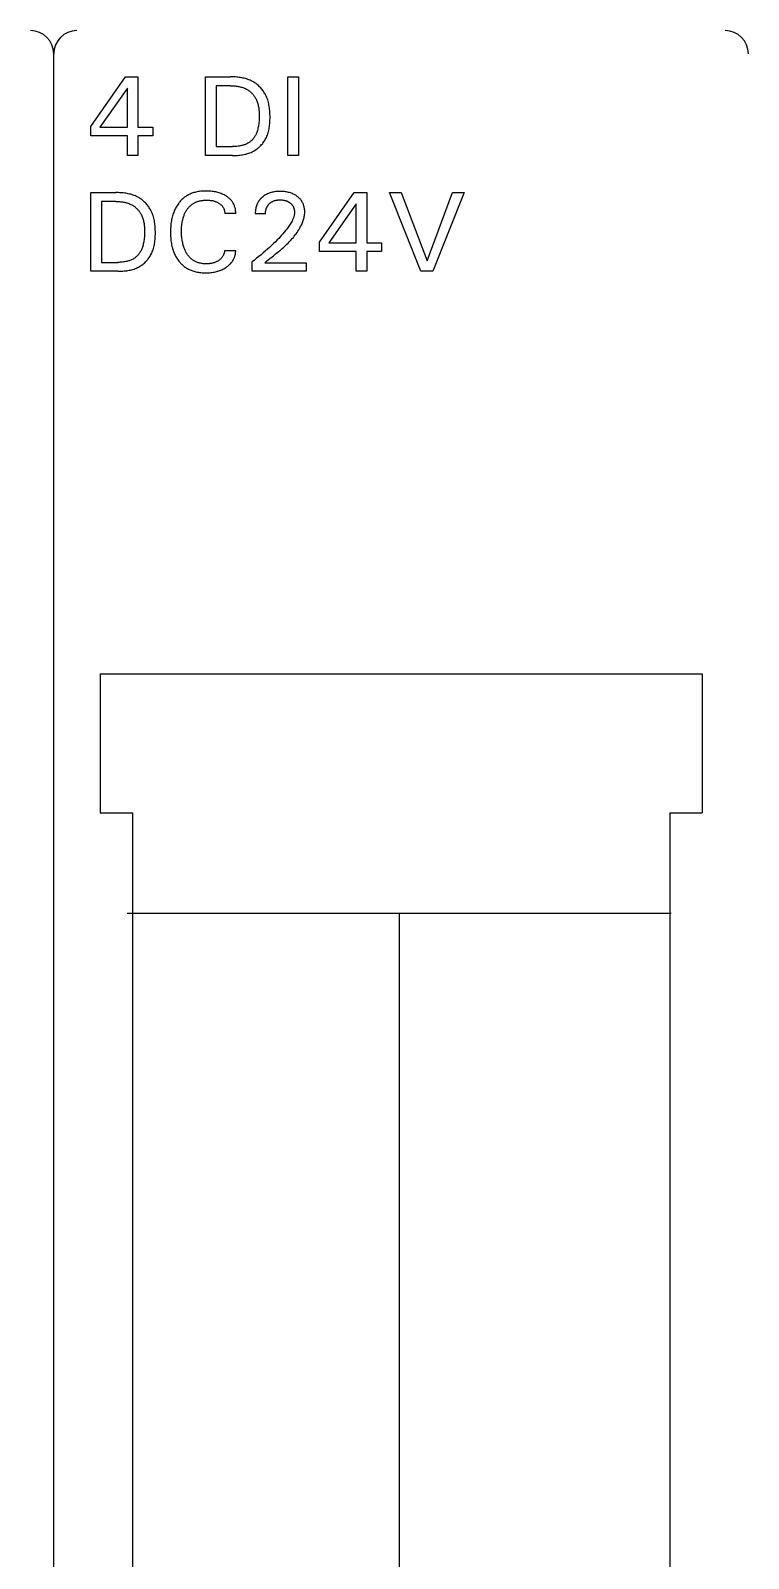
# Model space of a CAD drawing. Extents: x 10 to 952, y 6 to 232.
# Drawn here: x 746.48 to 757.81, y 182.11 to 206.23 of the extents above; entities that cross this region are included whole.
import ezdxf

# ---------------------------------------------------------------- set-up
doc = ezdxf.new("R2010")
doc.units = 0
doc.header["$LTSCALE"] = 5
doc.header["$MEASUREMENT"] = 0
doc.layers.get('0').update_dxf_attribs({"linetype": 'CONTINUOUS'})

msp = doc.modelspace()

# ---------------------------------------------------------------- linework, layer by layer
at = {"color": 7, "linetype": 'Continuous'}
for p, q in [((746.848, 110.143), (746.848, 205.864)), ((746.848, 145.874), (746.848, 205.864)), ((746.848, 110.143), (746.848, 205.864)), ((746.848, 145.874), (746.848, 205.864)), ((747.432, 204.717), (747.98, 205.498)), ((747.98, 205.498), (748.176, 205.498)), ((748.176, 205.498), (748.176, 204.703)), ((749.241, 204.256), (749.241, 205.498)), ((749.241, 205.498), (749.635, 205.498)), ((749.655, 205.498), (749.635, 205.498)), ((749.674, 205.498), (749.655, 205.498)), ((749.694, 205.497), (749.674, 205.498)), ((749.714, 205.496), (749.694, 205.497)), ((749.734, 205.494), (749.714, 205.496)), ((749.754, 205.493), (749.734, 205.494)), ((749.774, 205.49), (749.754, 205.493)), ((749.794, 205.487), (749.774, 205.49)), ((750.54, 204.256), (750.54, 205.498)), ((750.54, 205.498), (750.71, 205.498)), ((750.71, 205.498), (750.71, 204.256)), ((748.01, 205.321), (747.577, 204.703)), ((748.01, 204.703), (748.01, 205.321)), ((749.411, 205.358), (749.411, 204.397)), ((749.635, 205.358), (749.411, 205.358)), ((749.635, 205.358), (749.65, 205.357)), ((749.65, 205.357), (749.665, 205.357)), ((749.665, 205.357), (749.681, 205.356)), ((749.681, 205.356), (749.696, 205.355)), ((749.696, 205.355), (749.712, 205.354)), ((749.712, 205.354), (749.727, 205.352)), ((749.727, 205.352), (749.742, 205.35)), ((749.742, 205.35), (749.757, 205.348)), ((749.757, 205.348), (749.773, 205.345)), ((749.773, 205.345), (749.788, 205.342)), ((749.788, 205.342), (749.803, 205.338)), ((749.813, 205.484), (749.794, 205.487)), ((749.803, 205.338), (749.817, 205.334)), ((749.833, 205.48), (749.813, 205.484)), ((749.817, 205.334), (749.832, 205.329)), ((749.832, 205.329), (749.846, 205.324)), ((749.853, 205.476), (749.833, 205.48)), ((749.846, 205.324), (749.86, 205.318)), ((749.872, 205.471), (749.853, 205.476)), ((749.86, 205.318), (749.874, 205.312)), ((749.891, 205.465), (749.872, 205.471)), ((749.874, 205.312), (749.888, 205.305)), ((749.888, 205.305), (749.898, 205.299)), ((749.91, 205.459), (749.891, 205.465)), ((749.898, 205.299), (749.909, 205.292)), ((749.909, 205.292), (749.919, 205.285)), ((749.928, 205.452), (749.91, 205.459)), ((749.919, 205.285), (749.929, 205.278)), ((749.946, 205.445), (749.928, 205.452)), ((749.929, 205.278), (749.939, 205.271)), ((749.939, 205.271), (749.948, 205.263)), ((749.964, 205.436), (749.946, 205.445)), ((749.948, 205.263), (749.958, 205.254)), ((749.958, 205.254), (749.967, 205.246)), ((749.982, 205.427), (749.964, 205.436)), ((749.997, 205.419), (749.982, 205.427)), ((750.011, 205.41), (749.997, 205.419)), ((750.025, 205.401), (750.011, 205.41)), ((750.039, 205.391), (750.025, 205.401)), ((750.052, 205.381), (750.039, 205.391)), ((750.065, 205.371), (750.052, 205.381)), ((750.078, 205.36), (750.065, 205.371)), ((750.09, 205.348), (750.078, 205.36)), ((750.102, 205.336), (750.09, 205.348)), ((750.114, 205.324), (750.102, 205.336)), ((750.125, 205.311), (750.114, 205.324)), ((750.136, 205.298), (750.125, 205.311)), ((750.146, 205.285), (750.136, 205.298)), ((750.156, 205.271), (750.146, 205.285)), ((750.165, 205.257), (750.156, 205.271)), ((750.174, 205.243), (750.165, 205.257)), ((749.967, 205.246), (749.975, 205.237)), ((749.975, 205.237), (749.984, 205.228)), ((749.984, 205.228), (749.992, 205.219)), ((749.992, 205.219), (750, 205.209)), ((750, 205.209), (750.007, 205.199)), ((750.007, 205.199), (750.014, 205.189)), ((750.014, 205.189), (750.021, 205.179)), ((750.021, 205.179), (750.028, 205.168)), ((750.028, 205.168), (750.034, 205.157)), ((750.034, 205.157), (750.039, 205.147)), ((750.039, 205.147), (750.046, 205.132)), ((750.046, 205.132), (750.053, 205.118)), ((750.053, 205.118), (750.058, 205.103)), ((750.058, 205.103), (750.063, 205.088)), ((750.063, 205.088), (750.068, 205.073)), ((750.068, 205.073), (750.072, 205.058)), ((750.072, 205.058), (750.075, 205.042)), ((750.075, 205.042), (750.079, 205.026)), ((750.079, 205.026), (750.081, 205.011)), ((750.081, 205.011), (750.083, 204.995)), ((750.183, 205.229), (750.174, 205.243)), ((750.19, 205.214), (750.183, 205.229)), ((750.2, 205.195), (750.19, 205.214)), ((750.208, 205.176), (750.2, 205.195)), ((750.216, 205.156), (750.208, 205.176)), ((750.223, 205.136), (750.216, 205.156)), ((750.23, 205.116), (750.223, 205.136)), ((750.235, 205.095), (750.23, 205.116)), ((750.24, 205.074), (750.235, 205.095)), ((750.244, 205.054), (750.24, 205.074)), ((750.248, 205.032), (750.244, 205.054)), ((750.251, 205.011), (750.248, 205.032)), ((750.254, 204.99), (750.251, 205.011)), ((750.083, 204.995), (750.085, 204.979)), ((750.085, 204.779), (750.083, 204.759)), ((750.085, 204.979), (750.087, 204.963)), ((750.087, 204.8), (750.085, 204.779)), ((750.087, 204.963), (750.088, 204.947)), ((750.088, 204.82), (750.087, 204.8)), ((750.088, 204.947), (750.089, 204.931)), ((750.089, 204.841), (750.088, 204.82)), ((750.089, 204.931), (750.09, 204.915)), ((750.09, 204.862), (750.089, 204.841)), ((750.09, 204.915), (750.09, 204.899)), ((750.09, 204.899), (750.09, 204.883)), ((750.09, 204.883), (750.09, 204.862)), ((750.256, 204.968), (750.254, 204.99)), ((750.257, 204.946), (750.256, 204.968)), ((750.256, 204.756), (750.257, 204.777)), ((750.259, 204.925), (750.257, 204.946)), ((750.257, 204.777), (750.258, 204.797)), ((750.258, 204.797), (750.259, 204.818)), ((750.259, 204.903), (750.259, 204.925)), ((750.26, 204.881), (750.259, 204.903)), ((750.259, 204.818), (750.26, 204.839)), ((750.26, 204.859), (750.26, 204.881)), ((750.26, 204.839), (750.26, 204.859)), ((747.432, 204.567), (747.432, 204.717)), ((748.01, 204.567), (747.432, 204.567)), ((747.577, 204.703), (748.01, 204.703)), ((748.01, 204.256), (748.01, 204.567)), ((748.176, 204.703), (748.411, 204.703)), ((748.176, 204.567), (748.176, 204.256)), ((748.411, 204.567), (748.176, 204.567)), ((748.411, 204.703), (748.411, 204.567)), ((750.001, 204.529), (749.993, 204.52)), ((750.009, 204.54), (750.001, 204.529)), ((750.016, 204.55), (750.009, 204.54)), ((750.023, 204.561), (750.016, 204.55)), ((750.029, 204.573), (750.023, 204.561)), ((750.035, 204.584), (750.029, 204.573)), ((750.041, 204.596), (750.035, 204.584)), ((750.046, 204.608), (750.041, 204.596)), ((750.05, 204.62), (750.046, 204.608)), ((750.056, 204.636), (750.05, 204.62)), ((750.062, 204.653), (750.056, 204.636)), ((750.066, 204.67), (750.062, 204.653)), ((750.07, 204.687), (750.066, 204.67)), ((750.074, 204.704), (750.07, 204.687)), ((750.077, 204.721), (750.074, 204.704)), ((750.08, 204.738), (750.077, 204.721)), ((750.083, 204.759), (750.08, 204.738)), ((750.194, 204.524), (750.203, 204.542)), ((750.203, 204.542), (750.211, 204.561)), ((750.211, 204.561), (750.218, 204.579)), ((750.218, 204.579), (750.225, 204.598)), ((750.225, 204.598), (750.231, 204.617)), ((750.231, 204.617), (750.236, 204.637)), ((750.236, 204.637), (750.241, 204.656)), ((750.241, 204.656), (750.245, 204.676)), ((750.245, 204.676), (750.248, 204.696)), ((750.248, 204.696), (750.251, 204.716)), ((750.251, 204.716), (750.254, 204.736)), ((750.254, 204.736), (750.256, 204.756)), ((749.411, 204.397), (749.669, 204.397)), ((749.687, 204.397), (749.669, 204.397)), ((749.704, 204.398), (749.687, 204.397)), ((749.722, 204.399), (749.704, 204.398)), ((749.739, 204.4), (749.722, 204.399)), ((749.757, 204.402), (749.739, 204.4)), ((749.774, 204.405), (749.757, 204.402)), ((749.791, 204.408), (749.774, 204.405)), ((749.809, 204.412), (749.791, 204.408)), ((749.821, 204.415), (749.809, 204.412)), ((749.834, 204.419), (749.821, 204.415)), ((749.847, 204.423), (749.834, 204.419)), ((749.859, 204.427), (749.847, 204.423)), ((749.872, 204.432), (749.859, 204.427)), ((749.884, 204.437), (749.872, 204.432)), ((749.896, 204.443), (749.884, 204.437)), ((749.886, 204.28), (749.905, 204.286)), ((749.908, 204.449), (749.896, 204.443)), ((749.905, 204.286), (749.924, 204.292)), ((749.919, 204.456), (749.908, 204.449)), ((749.93, 204.462), (749.919, 204.456)), ((749.924, 204.292), (749.943, 204.299)), ((749.94, 204.469), (749.93, 204.462)), ((749.949, 204.477), (749.94, 204.469)), ((749.943, 204.299), (749.961, 204.306)), ((749.959, 204.485), (749.949, 204.477)), ((749.968, 204.493), (749.959, 204.485)), ((749.961, 204.306), (749.979, 204.314)), ((749.977, 204.501), (749.968, 204.493)), ((749.985, 204.51), (749.977, 204.501)), ((749.979, 204.314), (749.997, 204.323)), ((749.993, 204.52), (749.985, 204.51)), ((749.997, 204.323), (750.012, 204.331)), ((750.012, 204.331), (750.026, 204.34)), ((750.026, 204.34), (750.04, 204.349)), ((750.04, 204.349), (750.053, 204.359)), ((750.053, 204.359), (750.067, 204.37)), ((750.067, 204.37), (750.08, 204.38)), ((750.08, 204.38), (750.092, 204.392)), ((750.092, 204.392), (750.105, 204.403)), ((750.105, 204.403), (750.116, 204.415)), ((750.116, 204.415), (750.128, 204.428)), ((750.128, 204.428), (750.139, 204.441)), ((750.139, 204.441), (750.149, 204.454)), ((750.149, 204.454), (750.159, 204.467)), ((750.159, 204.467), (750.169, 204.481)), ((750.169, 204.481), (750.178, 204.495)), ((750.178, 204.495), (750.186, 204.51)), ((750.186, 204.51), (750.194, 204.524)), ((748.176, 204.256), (748.01, 204.256)), ((749.668, 204.256), (749.241, 204.256)), ((749.668, 204.256), (749.688, 204.256)), ((749.688, 204.256), (749.708, 204.257)), ((749.708, 204.257), (749.728, 204.258)), ((749.728, 204.258), (749.748, 204.259)), ((749.748, 204.259), (749.768, 204.26)), ((749.768, 204.26), (749.788, 204.262)), ((749.788, 204.262), (749.808, 204.265)), ((749.808, 204.265), (749.827, 204.268)), ((749.827, 204.268), (749.847, 204.272)), ((749.847, 204.272), (749.867, 204.276)), ((749.867, 204.276), (749.886, 204.28)), ((750.71, 204.256), (750.54, 204.256)), ((747.432, 202.429), (747.432, 203.672)), ((747.432, 203.672), (747.826, 203.672)), ((747.845, 203.671), (747.826, 203.672)), ((747.865, 203.671), (747.845, 203.671)), ((747.885, 203.67), (747.865, 203.671)), ((747.905, 203.669), (747.885, 203.67)), ((747.925, 203.668), (747.905, 203.669)), ((747.945, 203.666), (747.925, 203.668)), ((747.965, 203.663), (747.945, 203.666)), ((747.985, 203.661), (747.965, 203.663)), ((748.004, 203.657), (747.985, 203.661)), ((748.024, 203.653), (748.004, 203.657)), ((748.043, 203.649), (748.024, 203.653)), ((748.063, 203.644), (748.043, 203.649)), ((748.082, 203.639), (748.063, 203.644)), ((748.101, 203.632), (748.082, 203.639)), ((748.119, 203.625), (748.101, 203.632)), ((748.137, 203.618), (748.119, 203.625)), ((748.155, 203.61), (748.137, 203.618)), ((748.173, 203.601), (748.155, 203.61)), ((748.188, 203.592), (748.173, 203.601)), ((748.202, 203.584), (748.188, 203.592)), ((748.216, 203.574), (748.202, 203.584)), ((748.23, 203.565), (748.216, 203.574)), ((748.243, 203.555), (748.23, 203.565)), ((748.871, 203.562), (748.86, 203.551)), ((748.883, 203.573), (748.871, 203.562)), ((748.894, 203.583), (748.883, 203.573)), ((748.906, 203.593), (748.894, 203.583)), ((748.919, 203.602), (748.906, 203.593)), ((748.931, 203.611), (748.919, 203.602)), ((748.945, 203.619), (748.931, 203.611)), ((748.958, 203.627), (748.945, 203.619)), ((748.972, 203.635), (748.958, 203.627)), ((748.986, 203.642), (748.972, 203.635)), ((749, 203.649), (748.986, 203.642)), ((749.014, 203.655), (749, 203.649)), ((749.029, 203.661), (749.014, 203.655)), ((749.043, 203.666), (749.029, 203.661)), ((749.058, 203.671), (749.043, 203.666)), ((749.073, 203.675), (749.058, 203.671)), ((749.092, 203.68), (749.073, 203.675)), ((749.111, 203.684), (749.092, 203.68)), ((749.13, 203.687), (749.111, 203.684)), ((749.149, 203.69), (749.13, 203.687)), ((749.168, 203.692), (749.149, 203.69)), ((749.187, 203.694), (749.168, 203.692)), ((749.206, 203.695), (749.187, 203.694)), ((749.226, 203.696), (749.206, 203.695)), ((749.245, 203.696), (749.226, 203.696)), ((749.265, 203.696), (749.245, 203.696)), ((749.286, 203.695), (749.265, 203.696)), ((749.306, 203.694), (749.286, 203.695)), ((749.326, 203.693), (749.306, 203.694)), ((749.346, 203.69), (749.326, 203.693)), ((749.367, 203.688), (749.346, 203.69)), ((749.385, 203.685), (749.367, 203.688)), ((749.403, 203.681), (749.385, 203.685)), ((749.421, 203.677), (749.403, 203.681)), ((749.439, 203.672), (749.421, 203.677)), ((749.456, 203.667), (749.439, 203.672)), ((749.474, 203.661), (749.456, 203.667)), ((749.49, 203.656), (749.474, 203.661)), ((749.506, 203.649), (749.49, 203.656)), ((749.521, 203.642), (749.506, 203.649)), ((749.536, 203.635), (749.521, 203.642)), ((749.551, 203.627), (749.536, 203.635)), ((749.566, 203.618), (749.551, 203.627)), ((749.578, 203.61), (749.566, 203.618)), ((749.59, 203.602), (749.578, 203.61)), ((749.601, 203.594), (749.59, 203.602)), ((749.612, 203.585), (749.601, 203.594)), ((749.622, 203.576), (749.612, 203.585)), ((749.632, 203.566), (749.622, 203.576)), ((749.642, 203.556), (749.632, 203.566)), ((750.102, 203.562), (750.098, 203.558)), ((750.106, 203.567), (750.102, 203.562)), ((750.11, 203.571), (750.106, 203.567)), ((750.114, 203.576), (750.11, 203.571)), ((750.118, 203.58), (750.114, 203.576)), ((750.123, 203.584), (750.118, 203.58)), ((750.127, 203.588), (750.123, 203.584)), ((750.131, 203.592), (750.127, 203.588)), ((750.136, 203.596), (750.131, 203.592)), ((750.14, 203.6), (750.136, 203.596)), ((750.152, 203.61), (750.14, 203.6)), ((750.165, 203.619), (750.152, 203.61)), ((750.177, 203.628), (750.165, 203.619)), ((750.191, 203.636), (750.177, 203.628)), ((750.204, 203.643), (750.191, 203.636)), ((750.218, 203.65), (750.204, 203.643)), ((750.233, 203.657), (750.218, 203.65)), ((750.248, 203.663), (750.233, 203.657)), ((750.263, 203.668), (750.248, 203.663)), ((750.279, 203.673), (750.263, 203.668)), ((750.295, 203.677), (750.279, 203.673)), ((750.31, 203.68), (750.295, 203.677)), ((750.328, 203.683), (750.31, 203.68)), ((750.346, 203.686), (750.328, 203.683)), ((750.364, 203.688), (750.346, 203.686)), ((750.382, 203.689), (750.364, 203.688)), ((750.4, 203.69), (750.382, 203.689)), ((750.417, 203.69), (750.4, 203.69)), ((750.435, 203.69), (750.417, 203.69)), ((750.453, 203.689), (750.435, 203.69)), ((750.47, 203.688), (750.453, 203.689)), ((750.487, 203.686), (750.47, 203.688)), ((750.505, 203.684), (750.487, 203.686)), ((750.522, 203.681), (750.505, 203.684)), ((750.538, 203.678), (750.522, 203.681)), ((750.553, 203.675), (750.538, 203.678)), ((750.568, 203.671), (750.553, 203.675)), ((750.583, 203.666), (750.568, 203.671)), ((750.598, 203.661), (750.583, 203.666)), ((750.613, 203.655), (750.598, 203.661)), ((750.626, 203.649), (750.613, 203.655)), ((750.639, 203.642), (750.626, 203.649)), ((750.652, 203.635), (750.639, 203.642)), ((750.665, 203.628), (750.652, 203.635)), ((750.678, 203.62), (750.665, 203.628)), ((750.69, 203.611), (750.678, 203.62)), ((750.7, 203.603), (750.69, 203.611)), ((750.71, 203.594), (750.7, 203.603)), ((750.72, 203.585), (750.71, 203.594)), ((750.73, 203.575), (750.72, 203.585)), ((750.739, 203.565), (750.73, 203.575)), ((750.747, 203.555), (750.739, 203.565)), ((751.043, 202.89), (751.59, 203.672)), ((751.59, 203.672), (751.786, 203.672)), ((751.786, 203.672), (751.786, 202.876)), ((752.64, 202.429), (752.147, 203.672)), ((752.147, 203.672), (752.331, 203.672)), ((752.331, 203.672), (752.737, 202.592)), ((752.737, 202.592), (753.139, 203.672)), ((753.323, 203.672), (752.83, 202.429)), ((753.139, 203.672), (753.323, 203.672)), ((747.602, 203.531), (747.602, 202.57)), ((747.826, 203.531), (747.602, 203.531)), ((747.826, 203.531), (747.841, 203.531)), ((747.841, 203.531), (747.856, 203.53)), ((747.856, 203.53), (747.872, 203.53)), ((747.872, 203.53), (747.887, 203.529)), ((747.887, 203.529), (747.902, 203.527)), ((747.902, 203.527), (747.918, 203.526)), ((747.918, 203.526), (747.933, 203.524)), ((747.933, 203.524), (747.948, 203.521)), ((747.948, 203.521), (747.964, 203.519)), ((747.964, 203.519), (747.979, 203.515)), ((747.979, 203.515), (747.993, 203.512)), ((747.993, 203.512), (748.008, 203.507)), ((748.008, 203.507), (748.023, 203.503)), ((748.023, 203.503), (748.037, 203.497)), ((748.037, 203.497), (748.051, 203.491)), ((748.051, 203.491), (748.065, 203.485)), ((748.065, 203.485), (748.079, 203.478)), ((748.079, 203.478), (748.089, 203.472)), ((748.089, 203.472), (748.1, 203.465)), ((748.1, 203.465), (748.11, 203.459)), ((748.11, 203.459), (748.12, 203.451)), ((748.12, 203.451), (748.13, 203.444)), ((748.13, 203.444), (748.139, 203.436)), ((748.139, 203.436), (748.148, 203.428)), ((748.148, 203.428), (748.157, 203.419)), ((748.157, 203.419), (748.166, 203.41)), ((748.166, 203.41), (748.175, 203.401)), ((748.175, 203.401), (748.183, 203.392)), ((748.183, 203.392), (748.191, 203.382)), ((748.191, 203.382), (748.198, 203.372)), ((748.198, 203.372), (748.205, 203.362)), ((748.205, 203.362), (748.212, 203.352)), ((748.212, 203.352), (748.218, 203.341)), ((748.218, 203.341), (748.225, 203.331)), ((748.225, 203.331), (748.23, 203.32)), ((748.23, 203.32), (748.237, 203.306)), ((748.256, 203.544), (748.243, 203.555)), ((748.269, 203.533), (748.256, 203.544)), ((748.281, 203.521), (748.269, 203.533)), ((748.293, 203.509), (748.281, 203.521)), ((748.305, 203.497), (748.293, 203.509)), ((748.316, 203.485), (748.305, 203.497)), ((748.326, 203.472), (748.316, 203.485)), ((748.337, 203.458), (748.326, 203.472)), ((748.347, 203.445), (748.337, 203.458)), ((748.356, 203.431), (748.347, 203.445)), ((748.365, 203.417), (748.356, 203.431)), ((748.373, 203.402), (748.365, 203.417)), ((748.381, 203.388), (748.373, 203.402)), ((748.391, 203.368), (748.381, 203.388)), ((748.399, 203.349), (748.391, 203.368)), ((748.407, 203.329), (748.399, 203.349)), ((748.414, 203.309), (748.407, 203.329)), ((748.727, 203.321), (748.721, 203.302)), ((748.733, 203.34), (748.727, 203.321)), ((748.74, 203.359), (748.733, 203.34)), ((748.747, 203.377), (748.74, 203.359)), ((748.755, 203.394), (748.747, 203.377)), ((748.762, 203.411), (748.755, 203.394)), ((748.771, 203.427), (748.762, 203.411)), ((748.779, 203.443), (748.771, 203.427)), ((748.789, 203.459), (748.779, 203.443)), ((748.798, 203.474), (748.789, 203.459)), ((748.809, 203.49), (748.798, 203.474)), ((748.82, 203.504), (748.809, 203.49)), ((748.829, 203.517), (748.82, 203.504)), ((748.839, 203.528), (748.829, 203.517)), ((748.85, 203.54), (748.839, 203.528)), ((748.86, 203.551), (748.85, 203.54)), ((748.904, 203.312), (748.908, 203.323)), ((748.908, 203.323), (748.913, 203.334)), ((748.913, 203.334), (748.918, 203.345)), ((748.918, 203.345), (748.923, 203.356)), ((748.923, 203.356), (748.928, 203.366)), ((748.928, 203.366), (748.934, 203.377)), ((748.934, 203.377), (748.94, 203.387)), ((748.94, 203.387), (748.947, 203.397)), ((748.947, 203.397), (748.953, 203.407)), ((748.953, 203.407), (748.96, 203.415)), ((748.96, 203.415), (748.966, 203.423)), ((748.966, 203.423), (748.973, 203.431)), ((748.973, 203.431), (748.979, 203.439)), ((748.979, 203.439), (748.987, 203.447)), ((748.987, 203.447), (748.994, 203.454)), ((748.994, 203.454), (749.001, 203.462)), ((749.001, 203.462), (749.009, 203.469)), ((749.009, 203.469), (749.017, 203.475)), ((749.017, 203.475), (749.025, 203.482)), ((749.025, 203.482), (749.034, 203.488)), ((749.034, 203.488), (749.042, 203.494)), ((749.042, 203.494), (749.051, 203.499)), ((749.051, 203.499), (749.06, 203.505)), ((749.06, 203.505), (749.069, 203.51)), ((749.069, 203.51), (749.078, 203.514)), ((749.078, 203.514), (749.088, 203.519)), ((749.088, 203.519), (749.097, 203.523)), ((749.097, 203.523), (749.107, 203.527)), ((749.107, 203.527), (749.117, 203.53)), ((749.117, 203.53), (749.127, 203.534)), ((749.127, 203.534), (749.137, 203.537)), ((749.137, 203.537), (749.149, 203.54)), ((749.149, 203.54), (749.161, 203.543)), ((749.161, 203.543), (749.174, 203.545)), ((749.174, 203.545), (749.186, 203.547)), ((749.186, 203.547), (749.199, 203.549)), ((749.199, 203.549), (749.212, 203.55)), ((749.212, 203.55), (749.224, 203.552)), ((749.224, 203.552), (749.237, 203.552)), ((749.237, 203.552), (749.25, 203.553)), ((749.25, 203.553), (749.262, 203.553)), ((749.262, 203.553), (749.277, 203.553)), ((749.277, 203.553), (749.291, 203.552)), ((749.291, 203.552), (749.306, 203.551)), ((749.306, 203.551), (749.32, 203.549)), ((749.32, 203.549), (749.334, 203.547)), ((749.334, 203.547), (749.345, 203.546)), ((749.345, 203.546), (749.356, 203.544)), ((749.356, 203.544), (749.366, 203.541)), ((749.366, 203.541), (749.377, 203.538)), ((749.377, 203.538), (749.387, 203.535)), ((749.387, 203.535), (749.397, 203.532)), ((749.397, 203.532), (749.407, 203.528)), ((749.407, 203.528), (749.416, 203.524)), ((749.416, 203.524), (749.426, 203.52)), ((749.426, 203.52), (749.435, 203.515)), ((749.435, 203.515), (749.444, 203.51)), ((749.444, 203.51), (749.453, 203.505)), ((749.453, 203.505), (749.46, 203.501)), ((749.46, 203.501), (749.467, 203.496)), ((749.467, 203.496), (749.473, 203.491)), ((749.473, 203.491), (749.48, 203.486)), ((749.48, 203.486), (749.486, 203.48)), ((749.486, 203.48), (749.493, 203.474)), ((749.493, 203.474), (749.498, 203.468)), ((749.498, 203.468), (749.504, 203.462)), ((749.504, 203.462), (749.509, 203.456)), ((749.509, 203.456), (749.513, 203.45)), ((749.513, 203.45), (749.518, 203.443)), ((749.518, 203.443), (749.522, 203.436)), ((749.522, 203.436), (749.525, 203.429)), ((749.525, 203.429), (749.529, 203.422)), ((749.529, 203.422), (749.532, 203.415)), ((749.532, 203.415), (749.535, 203.408)), ((749.535, 203.408), (749.537, 203.401)), ((749.537, 203.401), (749.539, 203.394)), ((749.539, 203.394), (749.541, 203.386)), ((749.541, 203.386), (749.542, 203.379)), ((749.542, 203.379), (749.544, 203.372)), ((749.544, 203.372), (749.544, 203.365)), ((749.544, 203.365), (749.545, 203.357)), ((749.545, 203.357), (749.545, 203.35)), ((749.545, 203.35), (749.545, 203.342)), ((749.719, 203.342), (749.545, 203.342)), ((749.651, 203.545), (749.642, 203.556)), ((749.659, 203.535), (749.651, 203.545)), ((749.667, 203.524), (749.659, 203.535)), ((749.674, 203.513), (749.667, 203.524)), ((749.681, 203.502), (749.674, 203.513)), ((749.687, 203.49), (749.681, 203.502)), ((749.693, 203.478), (749.687, 203.49)), ((749.698, 203.466), (749.693, 203.478)), ((749.702, 203.454), (749.698, 203.466)), ((749.706, 203.442), (749.702, 203.454)), ((749.71, 203.429), (749.706, 203.442)), ((749.713, 203.417), (749.71, 203.429)), ((749.715, 203.405), (749.713, 203.417)), ((749.717, 203.392), (749.715, 203.405)), ((749.718, 203.38), (749.717, 203.392)), ((749.719, 203.367), (749.718, 203.38)), ((749.72, 203.355), (749.719, 203.367)), ((749.719, 203.342), (749.72, 203.355)), ((750.028, 203.35), (750.027, 203.343)), ((750.027, 203.343), (750.027, 203.336)), ((750.189, 203.336), (750.027, 203.336)), ((750.029, 203.371), (750.028, 203.364)), ((750.028, 203.364), (750.028, 203.357)), ((750.028, 203.357), (750.028, 203.35)), ((750.03, 203.385), (750.029, 203.378)), ((750.029, 203.378), (750.029, 203.371)), ((750.031, 203.392), (750.03, 203.385)), ((750.032, 203.399), (750.031, 203.392)), ((750.033, 203.406), (750.032, 203.399)), ((750.034, 203.413), (750.033, 203.406)), ((750.035, 203.42), (750.034, 203.413)), ((750.037, 203.427), (750.035, 203.42)), ((750.038, 203.434), (750.037, 203.427)), ((750.04, 203.441), (750.038, 203.434)), ((750.042, 203.447), (750.04, 203.441)), ((750.044, 203.453), (750.042, 203.447)), ((750.045, 203.459), (750.044, 203.453)), ((750.047, 203.465), (750.045, 203.459)), ((750.05, 203.471), (750.047, 203.465)), ((750.052, 203.477), (750.05, 203.471)), ((750.054, 203.483), (750.052, 203.477)), ((750.057, 203.489), (750.054, 203.483)), ((750.059, 203.495), (750.057, 203.489)), ((750.062, 203.501), (750.059, 203.495)), ((750.065, 203.506), (750.062, 203.501)), ((750.068, 203.512), (750.065, 203.506)), ((750.071, 203.518), (750.068, 203.512)), ((750.074, 203.523), (750.071, 203.518)), ((750.078, 203.529), (750.074, 203.523)), ((750.081, 203.534), (750.078, 203.529)), ((750.084, 203.539), (750.081, 203.534)), ((750.088, 203.544), (750.084, 203.539)), ((750.091, 203.548), (750.088, 203.544)), ((750.095, 203.553), (750.091, 203.548)), ((750.098, 203.558), (750.095, 203.553)), ((750.189, 203.36), (750.19, 203.368)), ((750.189, 203.352), (750.189, 203.36)), ((750.189, 203.344), (750.189, 203.352)), ((750.189, 203.336), (750.189, 203.344)), ((750.19, 203.368), (750.191, 203.376)), ((750.191, 203.376), (750.192, 203.384)), ((750.192, 203.384), (750.194, 203.392)), ((750.194, 203.392), (750.196, 203.399)), ((750.196, 203.399), (750.197, 203.406)), ((750.197, 203.406), (750.199, 203.412)), ((750.199, 203.412), (750.201, 203.418)), ((750.201, 203.418), (750.203, 203.424)), ((750.203, 203.424), (750.205, 203.43)), ((750.205, 203.43), (750.208, 203.436)), ((750.208, 203.436), (750.211, 203.442)), ((750.211, 203.442), (750.213, 203.448)), ((750.213, 203.448), (750.217, 203.453)), ((750.217, 203.453), (750.22, 203.459)), ((750.22, 203.459), (750.223, 203.464)), ((750.223, 203.464), (750.227, 203.469)), ((750.227, 203.469), (750.23, 203.474)), ((750.23, 203.474), (750.234, 203.479)), ((750.234, 203.479), (750.238, 203.484)), ((750.238, 203.484), (750.243, 203.488)), ((750.243, 203.488), (750.247, 203.493)), ((750.247, 203.493), (750.252, 203.497)), ((750.252, 203.497), (750.257, 203.502)), ((750.257, 203.502), (750.262, 203.507)), ((750.262, 203.507), (750.268, 203.511)), ((750.268, 203.511), (750.274, 203.515)), ((750.274, 203.515), (750.28, 203.519)), ((750.28, 203.519), (750.286, 203.523)), ((750.286, 203.523), (750.292, 203.527)), ((750.292, 203.527), (750.298, 203.53)), ((750.298, 203.53), (750.305, 203.533)), ((750.305, 203.533), (750.311, 203.536)), ((750.311, 203.536), (750.318, 203.539)), ((750.318, 203.539), (750.325, 203.542)), ((750.325, 203.542), (750.332, 203.544)), ((750.332, 203.544), (750.339, 203.546)), ((750.339, 203.546), (750.346, 203.548)), ((750.346, 203.548), (750.353, 203.55)), ((750.353, 203.55), (750.361, 203.551)), ((750.361, 203.551), (750.369, 203.553)), ((750.369, 203.553), (750.377, 203.554)), ((750.377, 203.554), (750.385, 203.555)), ((750.385, 203.555), (750.393, 203.555)), ((750.393, 203.555), (750.401, 203.556)), ((750.401, 203.556), (750.409, 203.556)), ((750.409, 203.556), (750.417, 203.556)), ((750.417, 203.556), (750.426, 203.556)), ((750.426, 203.556), (750.435, 203.556)), ((750.435, 203.556), (750.444, 203.555)), ((750.444, 203.555), (750.453, 203.555)), ((750.453, 203.555), (750.462, 203.554)), ((750.462, 203.554), (750.471, 203.552)), ((750.471, 203.552), (750.48, 203.551)), ((750.48, 203.551), (750.487, 203.549)), ((750.487, 203.549), (750.494, 203.548)), ((750.494, 203.548), (750.501, 203.546)), ((750.501, 203.546), (750.508, 203.544)), ((750.508, 203.544), (750.514, 203.542)), ((750.514, 203.542), (750.521, 203.539)), ((750.521, 203.539), (750.528, 203.537)), ((750.528, 203.537), (750.534, 203.534)), ((750.534, 203.534), (750.54, 203.531)), ((750.54, 203.531), (750.546, 203.528)), ((750.546, 203.528), (750.552, 203.525)), ((750.552, 203.525), (750.558, 203.522)), ((750.558, 203.522), (750.563, 203.518)), ((750.563, 203.518), (750.569, 203.514)), ((750.569, 203.514), (750.574, 203.51)), ((750.574, 203.51), (750.579, 203.506)), ((750.579, 203.506), (750.584, 203.502)), ((750.584, 203.502), (750.589, 203.498)), ((750.589, 203.498), (750.593, 203.494)), ((750.593, 203.494), (750.598, 203.489)), ((750.598, 203.489), (750.602, 203.485)), ((750.602, 203.485), (750.606, 203.48)), ((750.606, 203.48), (750.61, 203.475)), ((750.61, 203.475), (750.613, 203.47)), ((750.613, 203.47), (750.617, 203.465)), ((750.617, 203.465), (750.62, 203.46)), ((750.62, 203.46), (750.623, 203.455)), ((750.623, 203.455), (750.626, 203.449)), ((750.626, 203.449), (750.628, 203.444)), ((750.628, 203.444), (750.631, 203.438)), ((750.631, 203.438), (750.633, 203.432)), ((750.633, 203.432), (750.635, 203.426)), ((750.635, 203.426), (750.637, 203.421)), ((750.637, 203.421), (750.639, 203.415)), ((750.639, 203.415), (750.641, 203.408)), ((750.641, 203.408), (750.642, 203.401)), ((750.642, 203.401), (750.643, 203.395)), ((750.643, 203.395), (750.644, 203.388)), ((750.644, 203.33), (750.643, 203.318)), ((750.644, 203.388), (750.645, 203.381)), ((750.646, 203.342), (750.644, 203.33)), ((750.645, 203.381), (750.646, 203.374)), ((750.646, 203.374), (750.646, 203.367)), ((750.646, 203.367), (750.646, 203.361)), ((750.646, 203.361), (750.646, 203.354)), ((750.646, 203.354), (750.646, 203.342)), ((750.755, 203.544), (750.747, 203.555)), ((750.762, 203.533), (750.755, 203.544)), ((750.769, 203.522), (750.762, 203.533)), ((750.775, 203.51), (750.769, 203.522)), ((750.781, 203.498), (750.775, 203.51)), ((750.786, 203.486), (750.781, 203.498)), ((750.79, 203.473), (750.786, 203.486)), ((750.794, 203.461), (750.79, 203.473)), ((750.798, 203.447), (750.794, 203.461)), ((750.801, 203.433), (750.798, 203.447)), ((750.804, 203.418), (750.801, 203.433)), ((750.806, 203.404), (750.804, 203.418)), ((750.804, 203.312), (750.806, 203.328)), ((750.807, 203.39), (750.806, 203.404)), ((750.806, 203.328), (750.807, 203.344)), ((750.807, 203.375), (750.807, 203.39)), ((750.807, 203.361), (750.807, 203.375)), ((750.807, 203.344), (750.807, 203.361)), ((751.62, 203.495), (751.188, 202.876)), ((751.62, 202.876), (751.62, 203.495)), ((748.237, 203.306), (748.243, 203.291)), ((748.243, 203.291), (748.249, 203.276)), ((748.249, 203.276), (748.254, 203.261)), ((748.254, 203.261), (748.259, 203.246)), ((748.259, 203.246), (748.263, 203.231)), ((748.263, 203.231), (748.266, 203.215)), ((748.266, 203.215), (748.269, 203.2)), ((748.269, 203.2), (748.272, 203.184)), ((748.272, 203.184), (748.274, 203.168)), ((748.274, 203.168), (748.276, 203.152)), ((748.276, 203.152), (748.278, 203.136)), ((748.278, 203.136), (748.279, 203.12)), ((748.279, 203.12), (748.28, 203.104)), ((748.28, 203.104), (748.28, 203.088)), ((748.28, 203.088), (748.281, 203.072)), ((748.42, 203.289), (748.414, 203.309)), ((748.426, 203.268), (748.42, 203.289)), ((748.431, 203.248), (748.426, 203.268)), ((748.435, 203.227), (748.431, 203.248)), ((748.439, 203.206), (748.435, 203.227)), ((748.442, 203.184), (748.439, 203.206)), ((748.445, 203.163), (748.442, 203.184)), ((748.447, 203.141), (748.445, 203.163)), ((748.448, 203.12), (748.447, 203.141)), ((748.449, 203.098), (748.448, 203.12)), ((748.45, 203.076), (748.449, 203.098)), ((748.691, 203.112), (748.69, 203.09)), ((748.69, 203.09), (748.69, 203.067)), ((748.693, 203.135), (748.691, 203.112)), ((748.695, 203.157), (748.693, 203.135)), ((748.697, 203.18), (748.695, 203.157)), ((748.7, 203.202), (748.697, 203.18)), ((748.704, 203.224), (748.7, 203.202)), ((748.707, 203.244), (748.704, 203.224)), ((748.712, 203.263), (748.707, 203.244)), ((748.716, 203.283), (748.712, 203.263)), ((748.721, 203.302), (748.716, 203.283)), ((748.864, 203.086), (748.865, 203.108)), ((748.864, 203.065), (748.864, 203.086)), ((748.865, 203.108), (748.866, 203.129)), ((748.866, 203.129), (748.868, 203.151)), ((748.868, 203.151), (748.87, 203.172)), ((748.87, 203.172), (748.874, 203.198)), ((748.874, 203.198), (748.876, 203.213)), ((748.876, 203.213), (748.879, 203.227)), ((748.879, 203.227), (748.882, 203.242)), ((748.882, 203.242), (748.886, 203.256)), ((748.886, 203.256), (748.89, 203.27)), ((748.89, 203.27), (748.894, 203.285)), ((748.894, 203.285), (748.899, 203.299)), ((748.899, 203.299), (748.904, 203.312)), ((750.526, 203.096), (750.506, 203.071)), ((750.537, 203.111), (750.526, 203.096)), ((750.549, 203.126), (750.537, 203.111)), ((750.559, 203.141), (750.549, 203.126)), ((750.57, 203.157), (750.559, 203.141)), ((750.58, 203.172), (750.57, 203.157)), ((750.59, 203.189), (750.58, 203.172)), ((750.599, 203.205), (750.59, 203.189)), ((750.608, 203.222), (750.599, 203.205)), ((750.616, 203.239), (750.608, 203.222)), ((750.621, 203.25), (750.616, 203.239)), ((750.626, 203.261), (750.621, 203.25)), ((750.63, 203.272), (750.626, 203.261)), ((750.634, 203.283), (750.63, 203.272)), ((750.637, 203.295), (750.634, 203.283)), ((750.64, 203.307), (750.637, 203.295)), ((750.643, 203.318), (750.64, 203.307)), ((750.7, 203.061), (750.713, 203.082)), ((750.713, 203.082), (750.726, 203.102)), ((750.726, 203.102), (750.738, 203.124)), ((750.738, 203.124), (750.745, 203.139)), ((750.745, 203.139), (750.753, 203.154)), ((750.753, 203.154), (750.76, 203.169)), ((750.76, 203.169), (750.767, 203.184)), ((750.767, 203.184), (750.773, 203.2)), ((750.773, 203.2), (750.779, 203.215)), ((750.779, 203.215), (750.784, 203.231)), ((750.784, 203.231), (750.789, 203.247)), ((750.789, 203.247), (750.794, 203.263)), ((750.794, 203.263), (750.798, 203.279)), ((750.798, 203.279), (750.801, 203.295)), ((750.801, 203.295), (750.804, 203.312)), ((748.257, 202.843), (748.252, 202.826)), ((748.261, 202.86), (748.257, 202.843)), ((748.265, 202.877), (748.261, 202.86)), ((748.268, 202.894), (748.265, 202.877)), ((748.271, 202.911), (748.268, 202.894)), ((748.274, 202.932), (748.271, 202.911)), ((748.276, 202.952), (748.274, 202.932)), ((748.278, 202.973), (748.276, 202.952)), ((748.279, 202.994), (748.278, 202.973)), ((748.28, 203.014), (748.279, 202.994)), ((748.281, 203.035), (748.28, 203.014)), ((748.281, 203.072), (748.281, 203.056)), ((748.281, 203.056), (748.281, 203.035)), ((748.432, 202.829), (748.436, 202.849)), ((748.436, 202.849), (748.439, 202.869)), ((748.439, 202.869), (748.442, 202.889)), ((748.442, 202.889), (748.445, 202.909)), ((748.445, 202.909), (748.447, 202.93)), ((748.447, 202.93), (748.448, 202.95)), ((748.448, 202.95), (748.449, 202.971)), ((748.449, 202.971), (748.45, 202.991)), ((748.451, 203.054), (748.45, 203.076)), ((748.45, 202.991), (748.451, 203.012)), ((748.451, 203.032), (748.451, 203.054)), ((748.451, 203.012), (748.451, 203.032)), ((748.69, 203.067), (748.689, 203.045)), ((748.689, 203.045), (748.69, 203.022)), ((748.69, 203.022), (748.69, 203)), ((748.69, 203), (748.691, 202.978)), ((748.691, 202.978), (748.693, 202.955)), ((748.693, 202.955), (748.695, 202.933)), ((748.695, 202.933), (748.697, 202.911)), ((748.697, 202.911), (748.7, 202.889)), ((748.7, 202.889), (748.704, 202.867)), ((748.704, 202.867), (748.708, 202.847)), ((748.708, 202.847), (748.712, 202.828)), ((748.864, 203.045), (748.864, 203.065)), ((748.864, 203.026), (748.864, 203.045)), ((748.865, 203.006), (748.864, 203.026)), ((748.866, 202.986), (748.865, 203.006)), ((748.868, 202.967), (748.866, 202.986)), ((748.87, 202.947), (748.868, 202.967)), ((748.873, 202.927), (748.87, 202.947)), ((748.876, 202.91), (748.873, 202.927)), ((748.879, 202.893), (748.876, 202.91)), ((748.882, 202.876), (748.879, 202.893)), ((748.886, 202.859), (748.882, 202.876)), ((748.89, 202.842), (748.886, 202.859)), ((748.895, 202.826), (748.89, 202.842)), ((750.283, 202.836), (750.252, 202.807)), ((750.314, 202.866), (750.283, 202.836)), ((750.345, 202.896), (750.314, 202.866)), ((750.375, 202.926), (750.345, 202.896)), ((750.398, 202.949), (750.375, 202.926)), ((750.42, 202.973), (750.398, 202.949)), ((750.442, 202.997), (750.42, 202.973)), ((750.464, 203.021), (750.442, 202.997)), ((750.485, 203.046), (750.464, 203.021)), ((750.506, 203.071), (750.485, 203.046)), ((750.502, 202.834), (750.528, 202.858)), ((750.528, 202.858), (750.546, 202.875)), ((750.546, 202.875), (750.563, 202.893)), ((750.563, 202.893), (750.58, 202.91)), ((750.58, 202.91), (750.596, 202.928)), ((750.596, 202.928), (750.612, 202.946)), ((750.612, 202.946), (750.628, 202.964)), ((750.628, 202.964), (750.643, 202.983)), ((750.643, 202.983), (750.658, 203.002)), ((750.658, 203.002), (750.673, 203.021)), ((750.673, 203.021), (750.687, 203.041)), ((750.687, 203.041), (750.7, 203.061)), ((751.043, 202.74), (751.043, 202.89)), ((751.188, 202.876), (751.62, 202.876)), ((751.786, 202.876), (752.021, 202.876)), ((752.021, 202.876), (752.021, 202.74)), ((748.038, 202.596), (748.025, 202.592)), ((748.05, 202.6), (748.038, 202.596)), ((748.063, 202.605), (748.05, 202.6)), ((748.075, 202.61), (748.063, 202.605)), ((748.087, 202.616), (748.075, 202.61)), ((748.099, 202.622), (748.087, 202.616)), ((748.11, 202.629), (748.099, 202.622)), ((748.12, 202.636), (748.11, 202.629)), ((748.13, 202.643), (748.12, 202.636)), ((748.14, 202.65), (748.13, 202.643)), ((748.15, 202.658), (748.14, 202.65)), ((748.159, 202.666), (748.15, 202.658)), ((748.168, 202.675), (748.159, 202.666)), ((748.176, 202.684), (748.168, 202.675)), ((748.184, 202.693), (748.176, 202.684)), ((748.192, 202.702), (748.184, 202.693)), ((748.2, 202.713), (748.192, 202.702)), ((748.207, 202.724), (748.2, 202.713)), ((748.214, 202.735), (748.207, 202.724)), ((748.22, 202.746), (748.214, 202.735)), ((748.226, 202.758), (748.22, 202.746)), ((748.231, 202.769), (748.226, 202.758)), ((748.237, 202.781), (748.231, 202.769)), ((748.241, 202.793), (748.237, 202.781)), ((748.247, 202.81), (748.241, 202.793)), ((748.252, 202.826), (748.247, 202.81)), ((748.307, 202.589), (748.319, 202.601)), ((748.319, 202.601), (748.33, 202.614)), ((748.33, 202.614), (748.34, 202.627)), ((748.34, 202.627), (748.35, 202.641)), ((748.35, 202.641), (748.36, 202.654)), ((748.36, 202.654), (748.369, 202.668)), ((748.369, 202.668), (748.377, 202.683)), ((748.377, 202.683), (748.385, 202.697)), ((748.385, 202.697), (748.394, 202.715)), ((748.394, 202.715), (748.402, 202.734)), ((748.402, 202.734), (748.409, 202.752)), ((748.409, 202.752), (748.416, 202.771)), ((748.416, 202.771), (748.422, 202.79)), ((748.422, 202.79), (748.427, 202.81)), ((748.427, 202.81), (748.432, 202.829)), ((748.712, 202.828), (748.716, 202.809)), ((748.716, 202.809), (748.722, 202.79)), ((748.722, 202.79), (748.727, 202.771)), ((748.727, 202.771), (748.733, 202.752)), ((748.733, 202.752), (748.74, 202.733)), ((748.74, 202.733), (748.748, 202.715)), ((748.748, 202.715), (748.755, 202.698)), ((748.755, 202.698), (748.763, 202.682)), ((748.763, 202.682), (748.771, 202.666)), ((748.771, 202.666), (748.78, 202.65)), ((748.78, 202.65), (748.789, 202.634)), ((748.789, 202.634), (748.799, 202.619)), ((748.799, 202.619), (748.81, 202.604)), ((748.81, 202.604), (748.821, 202.59)), ((748.9, 202.809), (748.895, 202.826)), ((748.905, 202.796), (748.9, 202.809)), ((748.91, 202.784), (748.905, 202.796)), ((748.915, 202.771), (748.91, 202.784)), ((748.921, 202.758), (748.915, 202.771)), ((748.927, 202.746), (748.921, 202.758)), ((748.933, 202.734), (748.927, 202.746)), ((748.939, 202.722), (748.933, 202.734)), ((748.946, 202.71), (748.939, 202.722)), ((748.953, 202.7), (748.946, 202.71)), ((748.96, 202.69), (748.953, 202.7)), ((748.967, 202.68), (748.96, 202.69)), ((748.974, 202.671), (748.967, 202.68)), ((748.982, 202.661), (748.974, 202.671)), ((748.99, 202.652), (748.982, 202.661)), ((748.998, 202.644), (748.99, 202.652)), ((749.007, 202.635), (748.998, 202.644)), ((749.016, 202.627), (749.007, 202.635)), ((749.025, 202.619), (749.016, 202.627)), ((749.035, 202.612), (749.025, 202.619)), ((749.044, 202.605), (749.035, 202.612)), ((749.054, 202.599), (749.044, 202.605)), ((749.064, 202.593), (749.054, 202.599)), ((749.445, 202.596), (749.436, 202.59)), ((749.453, 202.601), (749.445, 202.596)), ((749.46, 202.607), (749.453, 202.601)), ((749.468, 202.612), (749.46, 202.607)), ((749.475, 202.619), (749.468, 202.612)), ((749.482, 202.625), (749.475, 202.619)), ((749.488, 202.632), (749.482, 202.625)), ((749.495, 202.639), (749.488, 202.632)), ((749.5, 202.646), (749.495, 202.639)), ((749.506, 202.653), (749.5, 202.646)), ((749.511, 202.661), (749.506, 202.653)), ((749.516, 202.668), (749.511, 202.661)), ((749.52, 202.676), (749.516, 202.668)), ((749.524, 202.685), (749.52, 202.676)), ((749.528, 202.693), (749.524, 202.685)), ((749.532, 202.702), (749.528, 202.693)), ((749.535, 202.711), (749.532, 202.702)), ((749.538, 202.721), (749.535, 202.711)), ((749.54, 202.73), (749.538, 202.721)), ((749.542, 202.739), (749.54, 202.73)), ((749.544, 202.749), (749.542, 202.739)), ((749.545, 202.759), (749.544, 202.749)), ((749.545, 202.759), (749.719, 202.759)), ((749.67, 202.591), (749.677, 202.603)), ((749.677, 202.603), (749.683, 202.614)), ((749.683, 202.614), (749.689, 202.626)), ((749.689, 202.626), (749.695, 202.638)), ((749.695, 202.638), (749.7, 202.65)), ((749.7, 202.65), (749.704, 202.662)), ((749.704, 202.662), (749.707, 202.674)), ((749.707, 202.674), (749.71, 202.686)), ((749.71, 202.686), (749.713, 202.698)), ((749.713, 202.698), (749.715, 202.71)), ((749.715, 202.71), (749.717, 202.722)), ((749.717, 202.722), (749.718, 202.734)), ((749.718, 202.734), (749.719, 202.746)), ((749.719, 202.746), (749.719, 202.759)), ((750.013, 202.606), (749.976, 202.578)), ((750.048, 202.634), (750.013, 202.606)), ((750.084, 202.662), (750.048, 202.634)), ((750.119, 202.691), (750.084, 202.662)), ((750.153, 202.72), (750.119, 202.691)), ((750.186, 202.748), (750.153, 202.72)), ((750.219, 202.778), (750.186, 202.748)), ((750.205, 202.587), (750.232, 202.609)), ((750.252, 202.807), (750.219, 202.778)), ((750.232, 202.609), (750.259, 202.631)), ((750.259, 202.631), (750.313, 202.674)), ((750.313, 202.674), (750.341, 202.697)), ((750.341, 202.697), (750.368, 202.719)), ((750.368, 202.719), (750.396, 202.741)), ((750.396, 202.741), (750.423, 202.764)), ((750.423, 202.764), (750.45, 202.787)), ((750.45, 202.787), (750.476, 202.81)), ((750.476, 202.81), (750.502, 202.834)), ((751.62, 202.74), (751.043, 202.74)), ((751.62, 202.429), (751.62, 202.74)), ((751.786, 202.74), (751.786, 202.429)), ((752.021, 202.74), (751.786, 202.74)), ((747.859, 202.429), (747.432, 202.429)), ((747.602, 202.57), (747.86, 202.57)), ((747.859, 202.429), (747.879, 202.43)), ((747.878, 202.57), (747.86, 202.57)), ((747.895, 202.571), (747.878, 202.57)), ((747.879, 202.43), (747.899, 202.43)), ((747.913, 202.572), (747.895, 202.571)), ((747.899, 202.43), (747.919, 202.431)), ((747.93, 202.574), (747.913, 202.572)), ((747.919, 202.431), (747.939, 202.432)), ((747.948, 202.576), (747.93, 202.574)), ((747.939, 202.432), (747.959, 202.434)), ((747.965, 202.578), (747.948, 202.576)), ((747.959, 202.434), (747.979, 202.436)), ((747.982, 202.581), (747.965, 202.578)), ((747.979, 202.436), (747.999, 202.438)), ((747.999, 202.585), (747.982, 202.581)), ((748.012, 202.588), (747.999, 202.585)), ((747.999, 202.438), (748.018, 202.441)), ((748.025, 202.592), (748.012, 202.588)), ((748.018, 202.441), (748.038, 202.445)), ((748.038, 202.445), (748.058, 202.449)), ((748.058, 202.449), (748.077, 202.454)), ((748.077, 202.454), (748.096, 202.459)), ((748.096, 202.459), (748.115, 202.465)), ((748.115, 202.465), (748.134, 202.472)), ((748.134, 202.472), (748.152, 202.479)), ((748.152, 202.479), (748.17, 202.487)), ((748.17, 202.487), (748.188, 202.496)), ((748.188, 202.496), (748.202, 202.505)), ((748.202, 202.505), (748.217, 202.513)), ((748.217, 202.513), (748.231, 202.523)), ((748.231, 202.523), (748.244, 202.532)), ((748.244, 202.532), (748.258, 202.543)), ((748.258, 202.543), (748.271, 202.554)), ((748.271, 202.554), (748.283, 202.565)), ((748.283, 202.565), (748.295, 202.576)), ((748.295, 202.576), (748.307, 202.589)), ((748.821, 202.59), (748.83, 202.578)), ((748.83, 202.578), (748.84, 202.566)), ((748.84, 202.566), (748.85, 202.555)), ((748.85, 202.555), (748.861, 202.544)), ((748.861, 202.544), (748.872, 202.534)), ((748.872, 202.534), (748.883, 202.524)), ((748.883, 202.524), (748.895, 202.514)), ((748.895, 202.514), (748.907, 202.504)), ((748.907, 202.504), (748.919, 202.495)), ((748.919, 202.495), (748.932, 202.487)), ((748.932, 202.487), (748.945, 202.479)), ((748.945, 202.479), (748.958, 202.471)), ((748.958, 202.471), (748.972, 202.464)), ((748.972, 202.464), (748.986, 202.457)), ((748.986, 202.457), (749, 202.451)), ((749, 202.451), (749.014, 202.445)), ((749.014, 202.445), (749.029, 202.439)), ((749.029, 202.439), (749.044, 202.434)), ((749.044, 202.434), (749.058, 202.43)), ((749.058, 202.43), (749.073, 202.425)), ((749.074, 202.587), (749.064, 202.593)), ((749.073, 202.425), (749.092, 202.421)), ((749.085, 202.582), (749.074, 202.587)), ((749.095, 202.577), (749.085, 202.582)), ((749.092, 202.421), (749.111, 202.417)), ((749.106, 202.573), (749.095, 202.577)), ((749.117, 202.568), (749.106, 202.573)), ((749.111, 202.417), (749.13, 202.413)), ((749.128, 202.565), (749.117, 202.568)), ((749.14, 202.561), (749.128, 202.565)), ((749.13, 202.413), (749.149, 202.411)), ((749.153, 202.558), (749.14, 202.561)), ((749.149, 202.411), (749.168, 202.409)), ((749.165, 202.555), (749.153, 202.558)), ((749.178, 202.553), (749.165, 202.555)), ((749.168, 202.409), (749.187, 202.407)), ((749.191, 202.551), (749.178, 202.553)), ((749.187, 202.407), (749.206, 202.406)), ((749.203, 202.549), (749.191, 202.551)), ((749.216, 202.548), (749.203, 202.549)), ((749.206, 202.406), (749.226, 202.405)), ((749.229, 202.547), (749.216, 202.548)), ((749.226, 202.405), (749.245, 202.405)), ((749.242, 202.547), (749.229, 202.547)), ((749.255, 202.547), (749.242, 202.547)), ((749.245, 202.405), (749.265, 202.405)), ((749.269, 202.547), (749.255, 202.547)), ((749.265, 202.405), (749.285, 202.406)), ((749.283, 202.547), (749.269, 202.547)), ((749.298, 202.548), (749.283, 202.547)), ((749.285, 202.406), (749.304, 202.407)), ((749.312, 202.55), (749.298, 202.548)), ((749.304, 202.407), (749.324, 202.409)), ((749.326, 202.552), (749.312, 202.55)), ((749.324, 202.409), (749.344, 202.411)), ((749.339, 202.554), (749.326, 202.552)), ((749.352, 202.557), (749.339, 202.554)), ((749.344, 202.411), (749.363, 202.414)), ((749.365, 202.56), (749.352, 202.557)), ((749.363, 202.414), (749.381, 202.417)), ((749.377, 202.564), (749.365, 202.56)), ((749.39, 202.568), (749.377, 202.564)), ((749.381, 202.417), (749.399, 202.421)), ((749.399, 202.572), (749.39, 202.568)), ((749.409, 202.576), (749.399, 202.572)), ((749.399, 202.421), (749.417, 202.425)), ((749.418, 202.581), (749.409, 202.576)), ((749.417, 202.425), (749.434, 202.43)), ((749.427, 202.585), (749.418, 202.581)), ((749.436, 202.59), (749.427, 202.585)), ((749.434, 202.43), (749.452, 202.435)), ((749.452, 202.435), (749.469, 202.441)), ((749.469, 202.441), (749.485, 202.447)), ((749.485, 202.447), (749.501, 202.454)), ((749.501, 202.454), (749.517, 202.461)), ((749.517, 202.461), (749.532, 202.469)), ((749.532, 202.469), (749.547, 202.478)), ((749.547, 202.478), (749.562, 202.487)), ((749.562, 202.487), (749.574, 202.494)), ((749.574, 202.494), (749.585, 202.502)), ((749.585, 202.502), (749.596, 202.511)), ((749.596, 202.511), (749.607, 202.52)), ((749.607, 202.52), (749.618, 202.529)), ((749.618, 202.529), (749.628, 202.539)), ((749.628, 202.539), (749.638, 202.549)), ((749.638, 202.549), (749.647, 202.56)), ((749.647, 202.56), (749.655, 202.57)), ((749.655, 202.57), (749.663, 202.58)), ((749.663, 202.58), (749.67, 202.591)), ((749.976, 202.429), (749.976, 202.578)), ((750.833, 202.429), (749.976, 202.429)), ((750.179, 202.565), (750.205, 202.587)), ((750.179, 202.565), (750.833, 202.565)), ((750.833, 202.565), (750.833, 202.429)), ((751.786, 202.429), (751.62, 202.429)), ((752.83, 202.429), (752.64, 202.429)), ((747.578, 196.072), (747.578, 193.88)), ((747.578, 196.072), (757.077, 196.072)), ((757.077, 196.072), (757.077, 193.88)), ((747.578, 193.88), (748.09, 193.88)), ((748.09, 193.88), (748.09, 158.807)), ((756.566, 193.88), (756.566, 158.807)), ((756.566, 193.88), (757.077, 193.88)), ((748.008, 192.297), (756.589, 192.297)), ((752.299, 192.297), (752.299, 158.807))]:
    msp.add_line(p, q, dxfattribs=at)
for centre, start, end in [((746.482, 205.864), 0, 90), ((746.482, 205.864), 0, 90), ((747.213, 205.864), 90, 180), ((747.213, 205.864), 90, 180), ((757.443, 205.864), 0, 90), ((757.443, 205.864), 0, 90)]:
    msp.add_arc(centre, 0.365, start, end, dxfattribs=at)

doc.saveas('drawing.dxf')
